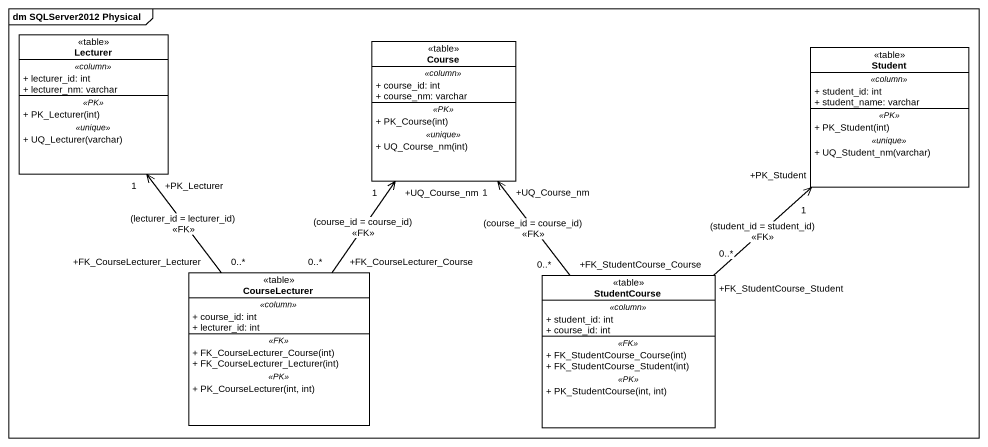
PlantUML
@startuml
mainframe dm SQLServer2012 Physical
hide circle
hide empty members
skinparam classAttributeIconSize 0
class Lecturer <<table>> {
  .. <<column>> ..
  + lecturer_id: int
  + lecturer_nm: varchar
  .. <<PK>> ..
  + PK_Lecturer(int)
  .. <<unique>> ..
  + UQ_Lecturer(varchar)
}
class Course <<table>> {
  .. <<column>> ..
  + course_id: int
  + course_nm: varchar
  .. <<PK>> ..
  + PK_Course(int)
  .. <<unique>> ..
  + UQ_Course_nm(int)
}
class Student <<table>> {
  .. <<column>> ..
  + student_id: int
  + student_name: varchar
  .. <<PK>> ..
  + PK_Student(int)
  .. <<unique>> ..
  + UQ_Student_nm(varchar)
}
class CourseLecturer <<table>> {
  .. <<column>> ..
  + course_id: int
  + lecturer_id: int
  .. <<FK>> ..
  + FK_CourseLecturer_Course(int)
  + FK_CourseLecturer_Lecturer(int)
  .. <<PK>> ..
  + PK_CourseLecturer(int, int)
}
class StudentCourse <<table>> {
  .. <<column>> ..
  + student_id: int
  + course_id: int
  .. <<FK>> ..
  + FK_StudentCourse_Course(int)
  + FK_StudentCourse_Student(int)
  .. <<PK>> ..
  + PK_StudentCourse(int, int)
}
CourseLecturer "+FK_CourseLecturer_Lecturer\n0..*" -up-> "+PK_Lecturer\n1" Lecturer : (lecturer_id = lecturer_id)\n<<FK>>
CourseLecturer "+FK_CourseLecturer_Course\n0..*" -up-> "+UQ_Course_nm\n1" Course : (course_id = course_id)\n<<FK>>
StudentCourse "+FK_StudentCourse_Course\n0..*" -up-> "+UQ_Course_nm\n1" Course : (course_id = course_id)\n<<FK>>
StudentCourse "+FK_StudentCourse_Student\n0..*" -up-> "+PK_Student\n1" Student : (student_id = student_id)\n<<FK>>
@enduml
